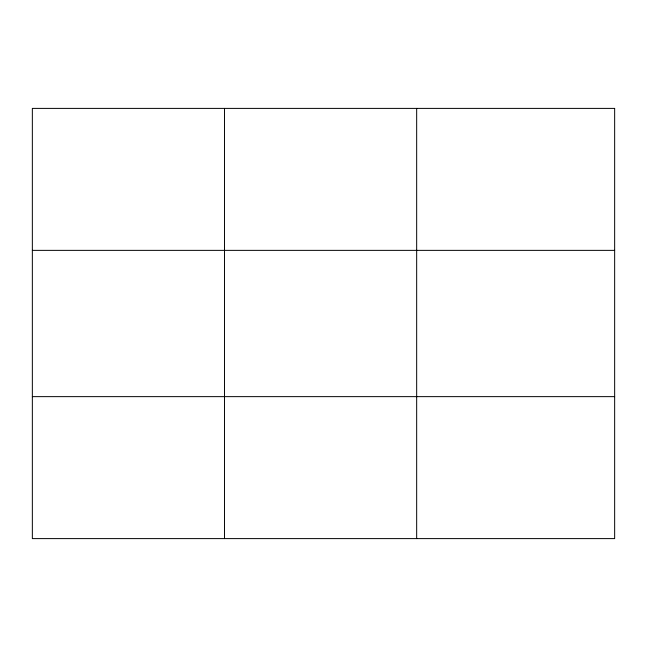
<?xml version="1.0" encoding="UTF-8"?>
<svg xmlns="http://www.w3.org/2000/svg" width="647" height="647" viewBox="0 0 647 647"><rect width="100%" height="100%" fill="white"/><g stroke="black" fill="none" stroke-linecap="round" stroke-linejoin="round"><path stroke-width="0.97" d="M224.509 108.397L224.509 538.603M416.668 108.397L416.668 538.603M32.35 250.365L614.65 250.365M32.35 396.635L614.65 396.635M614.65 108.397L614.65 538.603L32.35 538.603L32.35 108.397L614.65 108.397"/></g></svg>
